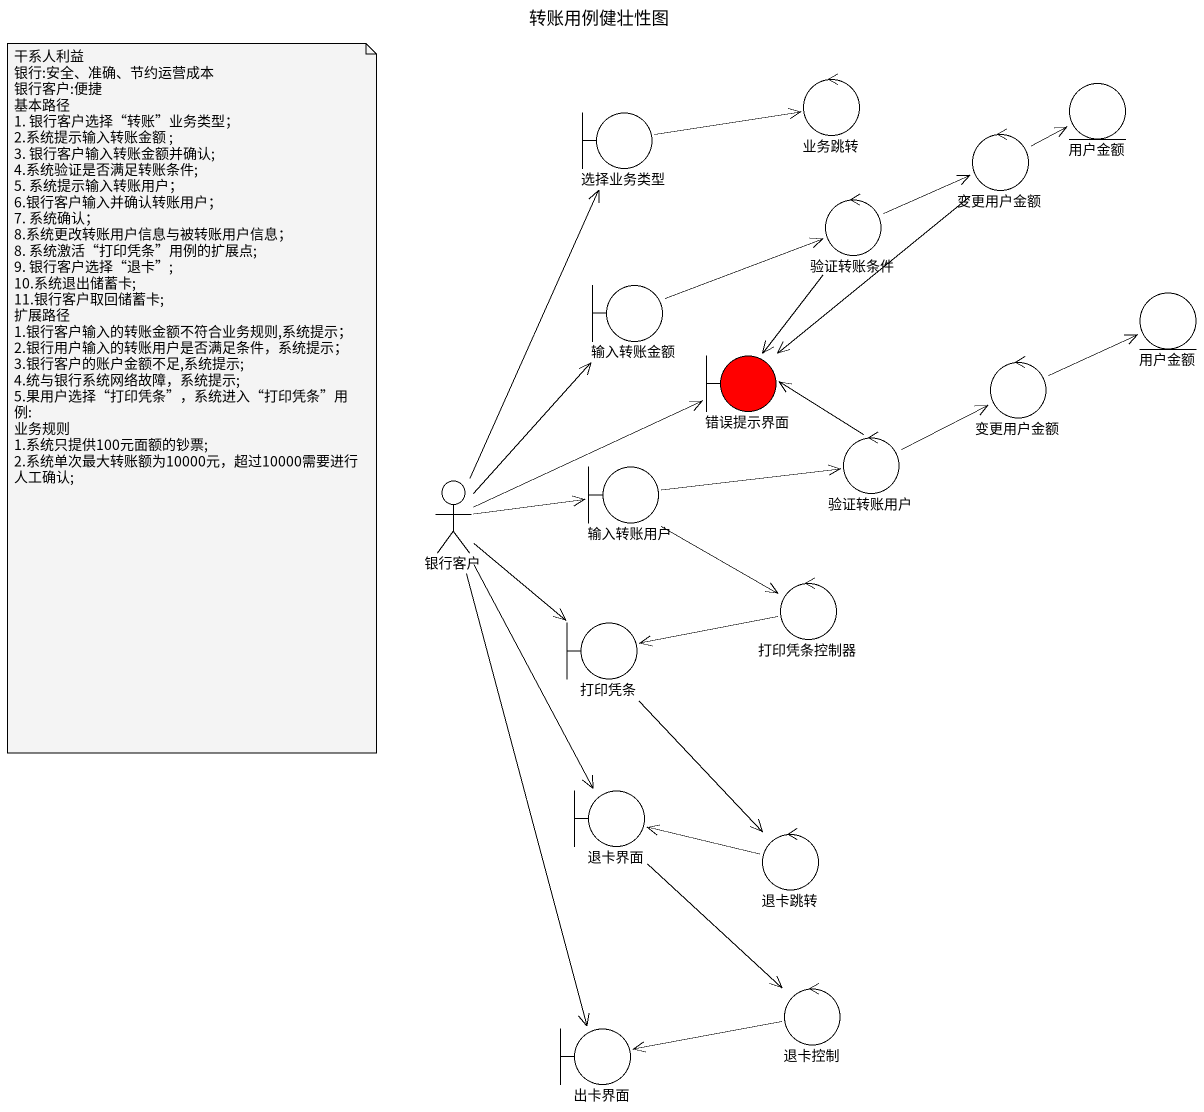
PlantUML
@startuml
title 转账用例健壮性图
control 业务跳转
entity 用户金额
boundary 选择业务类型
control 变更用户金额
control 验证转账条件
boundary 输入转账金额
entity "用户金额" as 用户金额_2
boundary 错误提示界面 #FF0000
control "变更用户金额" as 变更用户金额_2
actor 银行客户
boundary 输入转账用户
control 验证转账用户
control 打印凭条控制器
boundary 打印凭条
boundary 退卡界面
control 退卡跳转
control 退卡控制
boundary 出卡界面
选择业务类型 -right-> 业务跳转
变更用户金额 -right-> 用户金额
变更用户金额 --> 错误提示界面
验证转账条件 -right-> 变更用户金额
验证转账条件 --> 错误提示界面
输入转账金额 -right-> 验证转账条件
变更用户金额_2 -right-> 用户金额_2
银行客户 -up-> 选择业务类型
银行客户 -up-> 输入转账金额
银行客户 -right-> 错误提示界面
银行客户 -right-> 输入转账用户
银行客户 --> 打印凭条
银行客户 --> 退卡界面
银行客户 --> 出卡界面
输入转账用户 -right-> 验证转账用户
输入转账用户 -right-> 打印凭条控制器
验证转账用户 -left-> 错误提示界面
验证转账用户 -right-> 变更用户金额_2
打印凭条控制器 -left-> 打印凭条
打印凭条 --> 退卡跳转
退卡界面 --> 退卡控制
退卡跳转 -left-> 退卡界面
退卡控制 -left-> 出卡界面
note as N1
  干系人利益
  银行:安全、准确、节约运营成本
  银行客户:便捷
  基本路径
  1. 银行客户选择“转账”业务类型；
  2.系统提示输入转账金额 ;
  3. 银行客户输入转账金额并确认;
  4.系统验证是否满足转账条件;
  5. 系统提示输入转账用户；
  6.银行客户输入并确认转账用户；
  7. 系统确认；
  8.系统更改转账用户信息与被转账用户信息；
  8. 系统激活“打印凭条”用例的扩展点;
  9. 银行客户选择“退卡”;
  10.系统退出储蓄卡;
  11.银行客户取回储蓄卡;
  扩展路径
  1.银行客户输入的转账金额不符合业务规则,系统提示；
  2.银行用户输入的转账用户是否满足条件，系统提示；
  3.银行客户的账户金额不足,系统提示;
  4.统与银行系统网络故障，系统提示;
  5.果用户选择“打印凭条”，系统进入“打印凭条”用例:
  业务规则
  1.系统只提供100元面额的钞票;
  2.系统单次最大转账额为10000元，超过10000需要进行人工确认;
end note
@enduml
